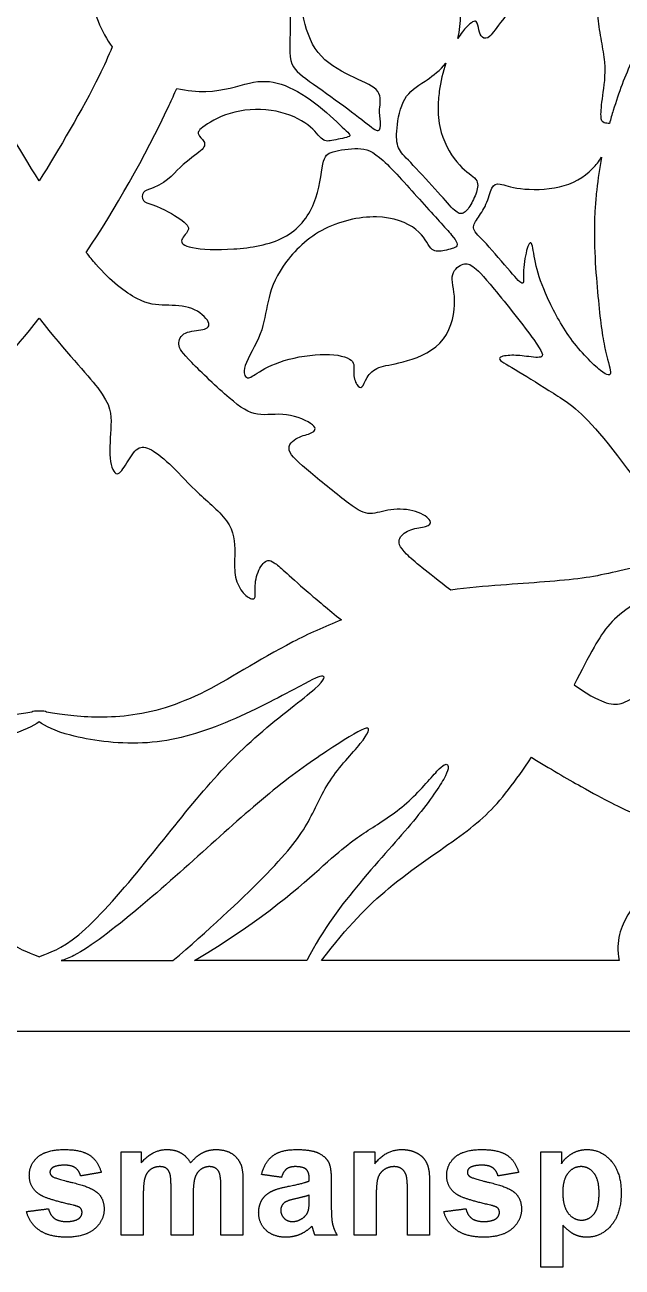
# Model space of a CAD drawing. Header units: millimetres. Extents: x -136 to 133, y -85 to 93.
# Drawn here: x -2.2 to 28.8, y -85 to -20.5 of the extents above; entities that cross this region are included whole.
import ezdxf

# ---------------------------------------------------------------- set-up
doc = ezdxf.new("R2010")
doc.units = ezdxf.units.MM
doc.header["$MEASUREMENT"] = 0
doc.layers.add('Default', color=18, linetype='Continuous')

msp = doc.modelspace()

# ---------------------------------------------------------------- linework, layer by layer
at = {"layer": 'Default', "color": 5}
for p, q in [((-0.345, -69.079), (5.464, -69.079)), ((12.424, -69.079), (6.583, -69.079)), ((28.673, -69.079), (13.185, -69.079)), ((-136.318, -72.744), (133.333, -72.744))]:
    msp.add_line(p, q, dxfattribs=at)
msp.add_arc((4.21, -29.373), 0.34, 107.58271, 252.56256, dxfattribs=at)
for points, knots in [([(-5.291, -21.601), (-5.01, -21.211), (-4.098, -19.563), (-3.488, -15.298), (-1.902, -12.601), (-1.547, -11.534), (-1.493, -11.331)], [75.72424, 75.72424, 75.72424, 75.72424, 76.475972, 78.510758, 80.545543, 81.086214, 81.086214, 81.086214, 81.086214]), ([(-1.493, -11.331), (-1.438, -11.534), (-1.083, -12.601), (0.503, -15.298), (1.112, -19.563), (2.025, -21.211), (2.305, -21.601)], [65.917844, 65.917844, 65.917844, 65.917844, 66.458515, 68.4933, 70.528085, 71.279818, 71.279818, 71.279818, 71.279818]), ([(20.276, -21.161), (20.375, -20.756), (20.495, -19.572), (20.144, -17.99), (20.711, -16.051), (20.282, -16.017), (19.733, -16.308), (19.475, -16.652), (19.132, -16.188), (18.852, -14.855), (17.553, -13.543), (16.691, -13.064), (16.461, -12.942)], [751.230019, 751.230019, 751.230019, 751.230019, 752.096665, 753.639438, 755.182211, 756.724983, 758.267756, 759.810529, 761.353302, 762.896075, 764.438848, 764.965386, 764.965386, 764.965386, 764.965386]), ([(27.752, -21.303), (27.68, -20.901), (27.468, -19.704), (27.743, -18.096), (28.496, -17.343), (27.629, -17.278), (26.564, -18.162), (25.795, -18.866), (23.83, -18.98), (22.471, -20.258), (21.922, -21.209), (21.519, -21.155), (21.345, -20.753), (21.318, -20.149), (20.897, -20.342), (20.438, -20.913), (20.276, -21.161)], [731.077512, 731.077512, 731.077512, 731.077512, 731.877413, 733.420186, 734.962959, 736.505732, 738.048505, 739.591278, 741.134051, 742.676824, 744.219597, 745.76237, 747.305142, 748.847915, 750.390688, 751.230019, 751.230019, 751.230019, 751.230019]), ([(11.544, -19.673), (11.595, -20.545), (11.42, -22.391), (11.98, -22.999), (13.961, -24.364), (15.603, -25.615), (16.219, -26.129), (16.301, -25.544), (16.147, -24.907), (16.393, -23.83), (14.987, -23.265), (12.984, -22.256), (12.191, -20.298), (12.042, -18.744), (11.319, -18.25)], [104.574554, 104.574554, 104.574554, 104.574554, 106.15251, 108.187295, 110.22208, 112.256865, 114.29165, 116.326435, 118.36122, 120.396005, 122.43079, 124.465575, 126.50036, 128.319654, 128.319654, 128.319654, 128.319654]), ([(-1.493, -28.564), (-2.516, -26.912), (-4.097, -24.275), (-5.09, -22.083), (-5.291, -21.601)], [73.502029, 73.502029, 73.502029, 73.502029, 75.221457, 75.72424, 75.72424, 75.72424, 75.72424]), ([(2.305, -21.601), (2.104, -22.083), (1.112, -24.275), (-0.469, -26.912), (-1.493, -28.564)], [71.279818, 71.279818, 71.279818, 71.279818, 71.782601, 73.502029, 73.502029, 73.502029, 73.502029]), ([(28.164, -25.578), (28.071, -25.576), (27.829, -25.56), (27.678, -25.333), (27.792, -24.236), (28.023, -22.814), (27.819, -21.678), (27.752, -21.303)], [724.514825, 724.514825, 724.514825, 724.514825, 725.706322, 727.249095, 728.791868, 730.334641, 731.077512, 731.077512, 731.077512, 731.077512]), ([(19.654, -22.45), (19.499, -22.903), (19.314, -23.69), (19.253, -24.49), (19.253, -24.781)], [206.90208, 206.90208, 206.90208, 206.90208, 207.970533, 208.590723, 208.590723, 208.590723, 208.590723]), ([(29.344, -22.286), (28.979, -23.099), (28.562, -24.19), (28.227, -25.349), (28.164, -25.578)], [723.417138, 723.417138, 723.417138, 723.417138, 724.299867, 724.514825, 724.514825, 724.514825, 724.514825]), ([(0.96, -32.279), (2.433, -30.046), (4.166, -27.071), (5.536, -24.048), (5.663, -23.759)], [224.476139, 224.476139, 224.476139, 224.476139, 225.850733, 225.995374, 225.995374, 225.995374, 225.995374]), ([(5.663, -23.759), (6.194, -23.878), (7.784, -24.023), (9.548, -23.334), (11.022, -23.367), (12.872, -24.42), (14.457, -25.972), (14.889, -26.271), (13.705, -26.451), (13.266, -26.577), (12.659, -25.636), (10.935, -24.8), (8.563, -24.831), (6.891, -25.793), (6.661, -26.138), (7.173, -26.504), (7.1, -26.943), (5.885, -27.681), (5.061, -28.747), (4.108, -29.049)], [225.995374, 225.995374, 225.995374, 225.995374, 226.986267, 229.021052, 231.055837, 233.090622, 235.125408, 237.160193, 239.194978, 241.229763, 243.264548, 245.299333, 247.334118, 249.368903, 251.403688, 253.438473, 255.473259, 257.508044, 259.348689, 259.348689, 259.348689, 259.348689]), ([(19.253, -24.781), (19.253, -25.214), (19.385, -26.353), (20.381, -27.959), (21.401, -28.451), (21.284, -29.132), (20.913, -29.926), (20.505, -30.364), (20.115, -30.15), (19.191, -29.08), (17.664, -27.419), (17.117, -26.932), (17.047, -25.957), (17.398, -24.108), (18.149, -23.67), (18.646, -23.328), (18.679, -23.305)], [186.296468, 186.296468, 186.296468, 186.296468, 187.219051, 188.761824, 190.304597, 191.84737, 193.390143, 194.932915, 196.475688, 198.018461, 199.561234, 201.104007, 202.64678, 204.189553, 205.732326, 205.84132, 205.84132, 205.84132, 205.84132]), ([(4.108, -29.697), (4.828, -29.923), (5.924, -30.569), (6.497, -31.057), (5.723, -31.637), (6.149, -32.089), (8.536, -32.192), (11.465, -31.728), (13.013, -29.831), (13.245, -27.315), (13.594, -27.057), (15.181, -26.773), (16.174, -27.121), (18.51, -29.801), (20.213, -31.608), (20.368, -32.02), (19.439, -32.214), (18.859, -32.279), (18.381, -31.014), (16.214, -30.175), (13.014, -30.898), (10.953, -33.059), (10.334, -34.866), (10.179, -36.453), (8.953, -38.388), (9.34, -38.93), (9.663, -38.633), (11.082, -37.833), (13.534, -37.446), (15.017, -37.833), (14.785, -38.517), (15.017, -39.227), (15.314, -39.407), (15.495, -38.762), (16.088, -38.182), (17.211, -38.091), (19.644, -37.247), (20.315, -34.834), (19.773, -33.415), (20.521, -32.808), (20.999, -32.873), (21.837, -33.737), (24.687, -37.321), (24.789, -37.831), (23.684, -37.636), (22.877, -37.602), (22.137, -37.772), (23.327, -38.367), (25.265, -39.633), (27.11, -40.696), (30.751, -45.752), (32.139, -47.776), (32.327, -48.053)], [260.208639, 260.208639, 260.208639, 260.208639, 261.712254, 263.510838, 265.309422, 267.108005, 268.906589, 270.705173, 272.503757, 274.30234, 276.100924, 277.899508, 279.698092, 281.496675, 283.295259, 285.093843, 286.892427, 288.691011, 290.489594, 292.288178, 294.086762, 295.885346, 297.683929, 299.482513, 301.281097, 303.079681, 304.878264, 306.676848, 308.475432, 310.274016, 312.072599, 313.871183, 315.669767, 317.468351, 319.266934, 321.065518, 322.864102, 324.662686, 326.461269, 328.259853, 330.058437, 331.857021, 333.655604, 335.454188, 337.252772, 339.051356, 340.849939, 342.648523, 344.447107, 346.245691, 348.044275, 348.347171, 348.347171, 348.347171, 348.347171]), ([(27.503, -29.022), (27.47, -29.315), (27.296, -31.27), (27.546, -34.642), (27.878, -37.406), (28.375, -38.695), (27.933, -38.732), (26.036, -36.816), (24.838, -34.513), (24.285, -32.948), (24.157, -31.603), (23.88, -31.879), (23.641, -33.298), (23.77, -34.127), (23.143, -33.445), (21.625, -31.634), (20.941, -31.061), (21.261, -30.565), (21.79, -29.827), (22.032, -28.802), (22.396, -28.637), (23.299, -29.023), (25.668, -29.039), (27.059, -28.266), (27.622, -27.54), (27.758, -27.335)], [119.747487, 119.747487, 119.747487, 119.747487, 120.018415, 121.561187, 123.10396, 124.646733, 126.189506, 127.732279, 129.275052, 130.817825, 132.360598, 133.903371, 135.446144, 136.988917, 138.531689, 140.074462, 141.617235, 143.160008, 144.702781, 146.245554, 147.788327, 149.3311, 150.873873, 152.416646, 153.014273, 153.014273, 153.014273, 153.014273]), ([(19.908, -49.83), (18.651, -48.847), (17.241, -47.753), (17.133, -47.106), (17.804, -46.614), (18.699, -46.547), (19.034, -46.278), (18.184, -45.652), (16.73, -45.562), (15.679, -45.987), (14.852, -45.562), (12.425, -43.568), (11.182, -42.493), (11.947, -41.823), (12.736, -41.704), (13.07, -41.298), (11.349, -40.533), (9.796, -40.867), (8.6, -40.102), (6.108, -37.71), (5.63, -37.065), (5.989, -36.347), (7.136, -36.347), (7.542, -35.989), (6.515, -35.033), (5.033, -35.033), (3.766, -34.961), (2.053, -33.637), (1.127, -32.498), (0.96, -32.279)], [357.390199, 357.390199, 357.390199, 357.390199, 359.107993, 361.026765, 362.945537, 364.864308, 366.78308, 368.701852, 370.620623, 372.539395, 374.458167, 376.376938, 378.29571, 380.214482, 382.133253, 384.052025, 385.970797, 387.889568, 389.80834, 391.727112, 393.645883, 395.564655, 397.483426, 399.402198, 401.32097, 403.239741, 405.158513, 407.077285, 407.491195, 407.491195, 407.491195, 407.491195]), ([(-17.206, -51.375), (-16.54, -50.831), (-14.51, -49.138), (-13.616, -48.183), (-13.138, -48.317), (-12.68, -49.234), (-12.756, -50.19), (-12.661, -50.362), (-12.087, -50.075), (-11.629, -49.177), (-11.658, -48.168), (-11.705, -46.399), (-9.724, -44.818), (-8.385, -43.319), (-7.244, -42.406), (-6.605, -42.315), (-6.035, -43.228), (-5.533, -44.072), (-5.077, -43.159), (-5.259, -41.151), (-5.238, -39.859), (-2.893, -37.486), (-1.493, -35.703)], [-315.179611, -315.179611, -315.179611, -315.179611, -314.394855, -312.518781, -310.642707, -308.766632, -306.890558, -305.014484, -303.138409, -301.262335, -299.386261, -297.510186, -295.634112, -293.758038, -291.881963, -290.005889, -288.129815, -286.253741, -284.377666, -282.501592, -280.625518, -279.067212, -279.067212, -279.067212, -279.067212]), ([(-1.493, -35.703), (-0.092, -37.486), (2.252, -39.859), (2.274, -41.151), (2.091, -43.159), (2.548, -44.072), (3.05, -43.228), (3.62, -42.315), (4.259, -42.406), (5.4, -43.319), (6.738, -44.818), (8.72, -46.399), (8.673, -48.168), (8.644, -49.177), (9.102, -50.075), (9.675, -50.362), (9.771, -50.19), (9.695, -49.234), (10.153, -48.317), (10.631, -48.183), (11.524, -49.138), (13.554, -50.831), (14.221, -51.375)], [-279.067212, -279.067212, -279.067212, -279.067212, -277.508907, -275.632832, -273.756758, -271.880684, -270.004609, -268.128535, -266.252461, -264.376386, -262.500312, -260.624238, -258.748163, -256.872089, -254.996015, -253.119941, -251.243866, -249.367792, -247.491718, -245.615643, -243.739569, -242.954813, -242.954813, -242.954813, -242.954813]), ([(32.327, -48.053), (31.539, -48.2), (28.917, -48.741), (27.112, -49.276), (23.291, -49.49), (20.811, -49.703), (19.908, -49.83)], [348.347171, 348.347171, 348.347171, 348.347171, 349.544115, 352.641367, 355.738619, 357.390199, 357.390199, 357.390199, 357.390199]), ([(33.045, -49.13), (31.551, -49.526), (28.821, -50.649), (27.58, -52.271), (26.71, -54.012), (26.324, -54.752)], [504.320387, 504.320387, 504.320387, 504.320387, 507.65059, 511.348751, 513.614536, 513.614536, 513.614536, 513.614536]), ([(-1.874, -56.166), (-2.129, -56.204), (-3.124, -56.365), (-5.789, -56.581), (-9.755, -55.577), (-13.569, -52.977), (-16.344, -51.719), (-17.206, -51.375)], [-327.288389, -327.288389, -327.288389, -327.288389, -325.846385, -322.749133, -319.651881, -316.55463, -315.179611, -315.179611, -315.179611, -315.179611]), ([(14.221, -51.375), (13.358, -51.719), (10.584, -52.977), (6.77, -55.577), (2.803, -56.581), (0.139, -56.365), (-0.856, -56.204), (-1.111, -56.166)], [-242.954813, -242.954813, -242.954813, -242.954813, -241.579795, -238.482543, -235.385291, -232.28804, -230.846036, -230.846036, -230.846036, -230.846036]), ([(-1.493, -56.673), (-1.803, -56.894), (-2.9, -57.45), (-6.929, -58.038), (-10.817, -57.04), (-15.27, -54.72), (-16.33, -54.106), (-16.453, -54.597), (-12.797, -57.252), (-9.858, -60.345), (-6.878, -64.216), (-3.276, -68.348), (-1.825, -68.708), (-1.531, -68.861), (-1.493, -68.887)], [593.501609, 593.501609, 593.501609, 593.501609, 596.135878, 599.23313, 602.330382, 605.427633, 608.524885, 611.622137, 614.719388, 617.81664, 620.913892, 624.011144, 627.108395, 627.810388, 627.810388, 627.810388, 627.810388]), ([(-1.493, -68.887), (-1.455, -68.861), (-1.161, -68.708), (0.29, -68.348), (3.892, -64.216), (6.873, -60.345), (9.811, -57.252), (13.468, -54.597), (13.345, -54.106), (12.285, -54.72), (7.832, -57.04), (3.944, -58.038), (-0.085, -57.45), (-1.182, -56.894), (-1.493, -56.673)], [559.192831, 559.192831, 559.192831, 559.192831, 559.894823, 562.992075, 566.089327, 569.186579, 572.28383, 575.381082, 578.478334, 581.575585, 584.672837, 587.770089, 590.867341, 593.501609, 593.501609, 593.501609, 593.501609]), ([(26.324, -54.752), (27.285, -55.414), (28.171, -55.783), (28.846, -55.783), (29.773, -55.164), (30.985, -55.248), (31.52, -55.866), (31.08, -56.02), (30.546, -56.02), (30.07, -56.698), (30.213, -57.054), (31.294, -57.803), (32.447, -58.303), (33.101, -58.255), (34.629, -57.53), (36.948, -57.258), (38.488, -57.657), (39.303, -58.254), (39.556, -58.54)], [457.387909, 457.387909, 457.387909, 457.387909, 458.996651, 460.915423, 462.834194, 464.752966, 466.671738, 468.590509, 470.509281, 472.428053, 474.346824, 476.265596, 478.184368, 480.103139, 482.021911, 483.940682, 485.859454, 487.074575, 487.074575, 487.074575, 487.074575]), ([(-1.493, -56.117), (-1.596, -56.107), (-1.766, -56.102), (-1.851, -56.139), (-1.874, -56.166)], [-328.942795, -328.942795, -328.942795, -328.942795, -328.125241, -327.288389, -327.288389, -327.288389, -327.288389]), ([(-1.111, -56.166), (-1.134, -56.139), (-1.22, -56.102), (-1.389, -56.107), (-1.493, -56.117)], [-230.846036, -230.846036, -230.846036, -230.846036, -230.009184, -229.191629, -229.191629, -229.191629, -229.191629]), ([(5.464, -69.079), (7.247, -67.559), (10.806, -64.246), (12.587, -61.982), (13.438, -59.692), (15.471, -57.618), (15.923, -56.636), (13.954, -57.85), (10.947, -59.893), (7.542, -62.957), (3.621, -66.472), (0.836, -68.636), (-0.154, -69.023), (-0.345, -69.079)], [529.182561, 529.182561, 529.182561, 529.182561, 532.050384, 535.147636, 538.244888, 541.342139, 544.439391, 547.536643, 550.633895, 553.731146, 556.828398, 559.92565, 560.794986, 560.794986, 560.794986, 560.794986]), ([(13.185, -69.079), (14.578, -67.262), (16.717, -65.073), (20.753, -62.457), (22.388, -60.974), (23.703, -59.126), (24.111, -58.513)], [168.744976, 168.744976, 168.744976, 168.744976, 171.977921, 175.676082, 179.374243, 181.049738, 181.049738, 181.049738, 181.049738]), ([(24.111, -58.513), (25.055, -59.093), (27.393, -60.459), (29.626, -61.571), (30.563, -61.808), (30.471, -62.639), (30.226, -63.979), (30.259, -65.205), (29.082, -66.562), (28.46, -68.033), (28.673, -69.079)], [181.049738, 181.049738, 181.049738, 181.049738, 182.194036, 184.07011, 185.946184, 187.822259, 189.698333, 191.574407, 193.450482, 195.326556, 195.326556, 195.326556, 195.326556]), ([(6.583, -69.079), (10.372, -66.799), (14.073, -63.353), (15.5, -62.361), (17.701, -61.013), (19.416, -58.906), (19.804, -58.797), (19.819, -59.34), (18.181, -61.695), (15.367, -64.724), (13.281, -67.41), (12.424, -69.079)], [113.800018, 113.800018, 113.800018, 113.800018, 117.140945, 120.77556, 124.410176, 128.044792, 131.679407, 135.314023, 138.948638, 142.583254, 145.79518, 145.79518, 145.79518, 145.79518])]:
    msp.add_open_spline(points, degree=3, knots=knots, dxfattribs=at)
for points, degree in [([(18.679, -23.305), (19.002, -23.081), (19.36, -22.805), (19.654, -22.45)], 3), ([(27.758, -27.335), (27.651, -27.898), (27.565, -28.463), (27.503, -29.022)], 3), ([(-2.004, -80.234), (-2.004, -79.667), (-1.559, -79.28)], 2), ([(-1.559, -79.28), (-1.114, -78.894), (-0.18, -78.894)], 2), ([(-0.18, -78.894), (0.709, -78.894), (1.142, -79.193)], 2), ([(1.142, -79.193), (1.574, -79.492), (1.737, -80.079)], 2), ([(2.774, -79.005), (3.293, -79.005), (3.811, -79.005)], 2), ([(2.774, -83.338), (2.774, -81.171), (2.774, -79.005)], 2), ([(3.811, -79.592), (4.377, -78.894), (5.159, -78.894)], 2), ([(3.811, -79.005), (3.811, -79.298), (3.811, -79.592)], 2), ([(5.159, -78.894), (5.574, -78.894), (5.879, -79.067)], 2), ([(5.879, -79.067), (6.184, -79.241), (6.38, -79.592)], 2), ([(6.38, -79.592), (6.664, -79.241), (6.993, -79.067)], 2), ([(6.993, -79.067), (7.322, -78.894), (7.695, -78.894)], 2), ([(7.695, -78.894), (8.17, -78.894), (8.499, -79.088)], 2), ([(8.499, -79.088), (8.827, -79.282), (8.99, -79.659)], 2), ([(10.07, -80.19), (10.242, -79.529), (10.663, -79.211)], 2), ([(10.663, -79.211), (11.083, -78.894), (11.911, -78.894)], 2), ([(11.911, -78.894), (12.664, -78.894), (13.032, -79.076)], 2), ([(13.032, -79.076), (13.4, -79.258), (13.55, -79.538)], 2), ([(14.885, -83.338), (14.885, -81.171), (14.885, -79.005)], 2), ([(14.885, -79.005), (15.422, -79.005), (15.959, -79.005)], 2), ([(15.959, -79.637), (16.52, -78.894), (17.371, -78.894)], 2), ([(15.959, -79.005), (15.959, -79.321), (15.959, -79.637)], 2), ([(17.371, -78.894), (17.746, -78.894), (18.057, -79.031)], 2), ([(18.057, -79.031), (18.367, -79.168), (18.527, -79.381)], 2), ([(18.527, -79.381), (18.686, -79.593), (18.749, -79.863)], 2), ([(19.7, -80.234), (19.7, -79.667), (20.145, -79.28)], 2), ([(20.145, -79.28), (20.589, -78.894), (21.523, -78.894)], 2), ([(21.523, -78.894), (22.413, -78.894), (22.845, -79.193)], 2), ([(22.845, -79.193), (23.278, -79.492), (23.441, -80.079)], 2), ([(24.589, -79.005), (25.126, -79.005), (25.663, -79.005)], 2), ([(24.589, -85.005), (24.589, -82.005), (24.589, -79.005)], 2), ([(25.663, -79.005), (25.663, -79.321), (25.663, -79.637)], 2), ([(25.663, -79.637), (25.868, -79.313), (26.218, -79.103)], 2), ([(26.218, -79.103), (26.567, -78.894), (26.993, -78.894)], 2), ([(26.993, -78.894), (27.737, -78.894), (28.256, -79.489)], 2), ([(-0.799, -79.837), (-0.93, -79.928), (-0.93, -80.074)], 2), ([(-0.152, -79.708), (-0.604, -79.708), (-0.799, -79.837)], 2), ([(0.4, -79.852), (0.207, -79.708), (-0.152, -79.708)], 2), ([(0.663, -80.264), (0.593, -79.995), (0.4, -79.852)], 2), ([(4.31, -79.925), (4.102, -80.068), (4.012, -80.338)], 2), ([(4.779, -79.782), (4.518, -79.782), (4.31, -79.925)], 2), ([(5.121, -79.872), (4.995, -79.782), (4.779, -79.782)], 2), ([(5.307, -80.146), (5.247, -79.962), (5.121, -79.872)], 2), ([(6.91, -79.929), (6.701, -80.076), (6.608, -80.36)], 2), ([(7.358, -79.782), (7.12, -79.782), (6.91, -79.929)], 2), ([(7.842, -80.027), (7.685, -79.782), (7.358, -79.782)], 2), ([(7.959, -80.86), (7.959, -80.215), (7.842, -80.027)], 2), ([(8.99, -79.659), (9.107, -79.937), (9.107, -80.559)], 2), ([(11.369, -79.906), (11.208, -80.029), (11.107, -80.338)], 2), ([(11.818, -79.782), (11.53, -79.782), (11.369, -79.906)], 2), ([(12.398, -79.926), (12.245, -79.782), (11.818, -79.782)], 2), ([(12.552, -80.407), (12.552, -80.069), (12.398, -79.926)], 2), ([(13.55, -79.538), (13.7, -79.818), (13.7, -80.567)], 2), ([(16.439, -79.946), (16.206, -80.109), (16.12, -80.378)], 2), ([(16.964, -79.782), (16.672, -79.782), (16.439, -79.946)], 2), ([(17.356, -79.897), (17.193, -79.782), (16.964, -79.782)], 2), ([(17.591, -80.217), (17.518, -80.011), (17.356, -79.897)], 2), ([(18.749, -79.863), (18.811, -80.134), (18.811, -80.637)], 2), ([(20.904, -79.837), (20.774, -79.928), (20.774, -80.074)], 2), ([(21.552, -79.708), (21.1, -79.708), (20.904, -79.837)], 2), ([(22.104, -79.852), (21.911, -79.708), (21.552, -79.708)], 2), ([(22.367, -80.264), (22.297, -79.995), (22.104, -79.852)], 2), ([(26.694, -79.782), (26.281, -79.782), (26.009, -80.115)], 2), ([(27.358, -80.121), (27.089, -79.782), (26.694, -79.782)], 2), ([(28.256, -79.489), (28.774, -80.084), (28.774, -81.146)], 2), ([(-1.489, -81.217), (-2.004, -80.863), (-2.004, -80.234)], 2), ([(-0.93, -80.074), (-0.93, -80.198), (-0.816, -80.285)], 2), ([(-0.816, -80.285), (-0.661, -80.402), (0.252, -80.613)], 2), ([(0.252, -80.613), (1.165, -80.825), (1.527, -81.128)], 2), ([(1.737, -80.079), (1.2, -80.171), (0.663, -80.264)], 2), ([(4.012, -80.338), (3.922, -80.607), (3.922, -81.231)], 2), ([(5.367, -80.962), (5.367, -80.329), (5.307, -80.146)], 2), ([(6.608, -80.36), (6.515, -80.644), (6.515, -81.256)], 2), ([(9.107, -80.559), (9.107, -81.949), (9.107, -83.338)], 2), ([(11.107, -80.338), (10.589, -80.264), (10.07, -80.19)], 2), ([(11.464, -80.805), (12.249, -80.654), (12.552, -80.523)], 2), ([(12.552, -80.523), (12.552, -80.465), (12.552, -80.407)], 2), ([(13.7, -80.567), (13.7, -81.238), (13.7, -81.91)], 2), ([(16.12, -80.378), (16.033, -80.648), (16.033, -81.374)], 2), ([(17.663, -81.126), (17.663, -80.423), (17.591, -80.217)], 2), ([(18.811, -80.637), (18.811, -81.988), (18.811, -83.338)], 2), ([(20.214, -81.217), (19.7, -80.863), (19.7, -80.234)], 2), ([(20.774, -80.074), (20.774, -80.198), (20.888, -80.285)], 2), ([(20.888, -80.285), (21.043, -80.402), (21.956, -80.613)], 2), ([(21.956, -80.613), (22.869, -80.825), (23.231, -81.128)], 2), ([(23.441, -80.079), (22.904, -80.171), (22.367, -80.264)], 2), ([(26.009, -80.115), (25.737, -80.447), (25.737, -81.098)], 2), ([(27.626, -81.157), (27.626, -80.459), (27.358, -80.121)], 2), ([(0.271, -81.784), (-1.117, -81.472), (-1.489, -81.217)], 2), ([(1.527, -81.128), (1.885, -81.436), (1.885, -81.987)], 2), ([(3.922, -81.231), (3.922, -82.285), (3.922, -83.338)], 2), ([(5.367, -83.338), (5.367, -82.15), (5.367, -80.962)], 2), ([(6.515, -81.256), (6.515, -82.297), (6.515, -83.338)], 2), ([(7.959, -83.338), (7.959, -82.099), (7.959, -80.86)], 2), ([(10.093, -81.513), (10.265, -81.225), (10.574, -81.072)], 2), ([(10.574, -81.072), (10.882, -80.919), (11.464, -80.805)], 2), ([(12.552, -81.264), (12.341, -81.337), (11.883, -81.439)], 2), ([(12.552, -81.492), (12.552, -81.378), (12.552, -81.264)], 2), ([(17.663, -83.338), (17.663, -82.232), (17.663, -81.126)], 2), ([(21.975, -81.784), (20.587, -81.472), (20.214, -81.217)], 2), ([(23.231, -81.128), (23.589, -81.436), (23.589, -81.987)], 2), ([(25.737, -81.098), (25.737, -81.846), (26.021, -82.203)], 2), ([(27.366, -82.232), (27.626, -81.905), (27.626, -81.157)], 2), ([(28.774, -81.146), (28.774, -82.238), (28.251, -82.844)], 2), ([(-2.152, -82.116), (-1.578, -82.042), (-1.004, -81.968)], 2), ([(-1.004, -81.968), (-0.93, -82.295), (-0.707, -82.465)], 2), ([(0.655, -81.937), (0.57, -81.854), (0.271, -81.784)], 2), ([(0.737, -82.157), (0.737, -82.024), (0.655, -81.937)], 2), ([(9.922, -82.168), (9.922, -81.8), (10.093, -81.513)], 2), ([(11.286, -81.639), (11.07, -81.798), (11.07, -82.043)], 2), ([(11.883, -81.439), (11.426, -81.541), (11.286, -81.639)], 2), ([(12.509, -82.051), (12.552, -81.904), (12.552, -81.492)], 2), ([(13.7, -81.91), (13.7, -82.483), (13.762, -82.755)], 2), ([(16.033, -81.374), (16.033, -82.356), (16.033, -83.338)], 2), ([(19.552, -82.116), (20.126, -82.042), (20.7, -81.968)], 2), ([(20.7, -81.968), (20.773, -82.295), (20.997, -82.465)], 2), ([(22.359, -81.937), (22.273, -81.854), (21.975, -81.784)], 2), ([(22.441, -82.157), (22.441, -82.024), (22.359, -81.937)], 2), ([(-1.479, -83.09), (-1.993, -82.731), (-2.152, -82.116)], 2), ([(-0.707, -82.465), (-0.483, -82.634), (-0.081, -82.634)], 2), ([(-0.081, -82.634), (0.363, -82.634), (0.587, -82.468)], 2), ([(0.587, -82.468), (0.737, -82.352), (0.737, -82.157)], 2), ([(1.885, -81.987), (1.885, -82.587), (1.389, -83.018)], 2), ([(10.307, -83.086), (9.922, -82.723), (9.922, -82.168)], 2), ([(11.07, -82.043), (11.07, -82.284), (11.242, -82.459)], 2), ([(11.242, -82.459), (11.414, -82.634), (11.68, -82.634)], 2), ([(11.68, -82.634), (11.977, -82.634), (12.247, -82.431)], 2), ([(12.247, -82.431), (12.447, -82.275), (12.509, -82.051)], 2), ([(20.225, -83.09), (19.71, -82.731), (19.552, -82.116)], 2), ([(20.997, -82.465), (21.221, -82.634), (21.623, -82.634)], 2), ([(21.623, -82.634), (22.066, -82.634), (22.29, -82.468)], 2), ([(22.29, -82.468), (22.441, -82.352), (22.441, -82.157)], 2), ([(23.589, -81.987), (23.589, -82.587), (23.092, -83.018)], 2), ([(26.021, -82.203), (26.305, -82.56), (26.713, -82.56)], 2), ([(26.713, -82.56), (27.106, -82.56), (27.366, -82.232)], 2), ([(-0.081, -83.449), (-0.964, -83.449), (-1.479, -83.09)], 2), ([(1.389, -83.018), (0.892, -83.449), (-0.081, -83.449)], 2), ([(11.359, -83.449), (10.691, -83.449), (10.307, -83.086)], 2), ([(12.698, -82.869), (12.405, -83.159), (12.071, -83.304)], 2), ([(12.738, -83.002), (12.71, -82.901), (12.698, -82.869)], 2), ([(12.848, -83.338), (12.804, -83.225), (12.738, -83.002)], 2), ([(13.762, -82.755), (13.825, -83.027), (13.996, -83.338)], 2), ([(21.623, -83.449), (20.74, -83.449), (20.225, -83.09)], 2), ([(23.092, -83.018), (22.596, -83.449), (21.623, -83.449)], 2), ([(26.342, -83.307), (26.055, -83.166), (25.737, -82.821)], 2), ([(25.737, -82.821), (25.737, -83.913), (25.737, -85.005)], 2), ([(28.251, -82.844), (27.728, -83.449), (26.984, -83.449)], 2), ([(3.922, -83.338), (3.348, -83.338), (2.774, -83.338)], 2), ([(6.515, -83.338), (5.941, -83.338), (5.367, -83.338)], 2), ([(9.107, -83.338), (8.533, -83.338), (7.959, -83.338)], 2), ([(12.071, -83.304), (11.737, -83.449), (11.359, -83.449)], 2), ([(13.996, -83.338), (13.422, -83.338), (12.848, -83.338)], 2), ([(16.033, -83.338), (15.459, -83.338), (14.885, -83.338)], 2), ([(18.811, -83.338), (18.237, -83.338), (17.663, -83.338)], 2), ([(26.984, -83.449), (26.63, -83.449), (26.342, -83.307)], 2), ([(25.737, -85.005), (25.163, -85.005), (24.589, -85.005)], 2)]:
    msp.add_open_spline(points, degree=degree, dxfattribs=at)

doc.saveas('drawing.dxf')
